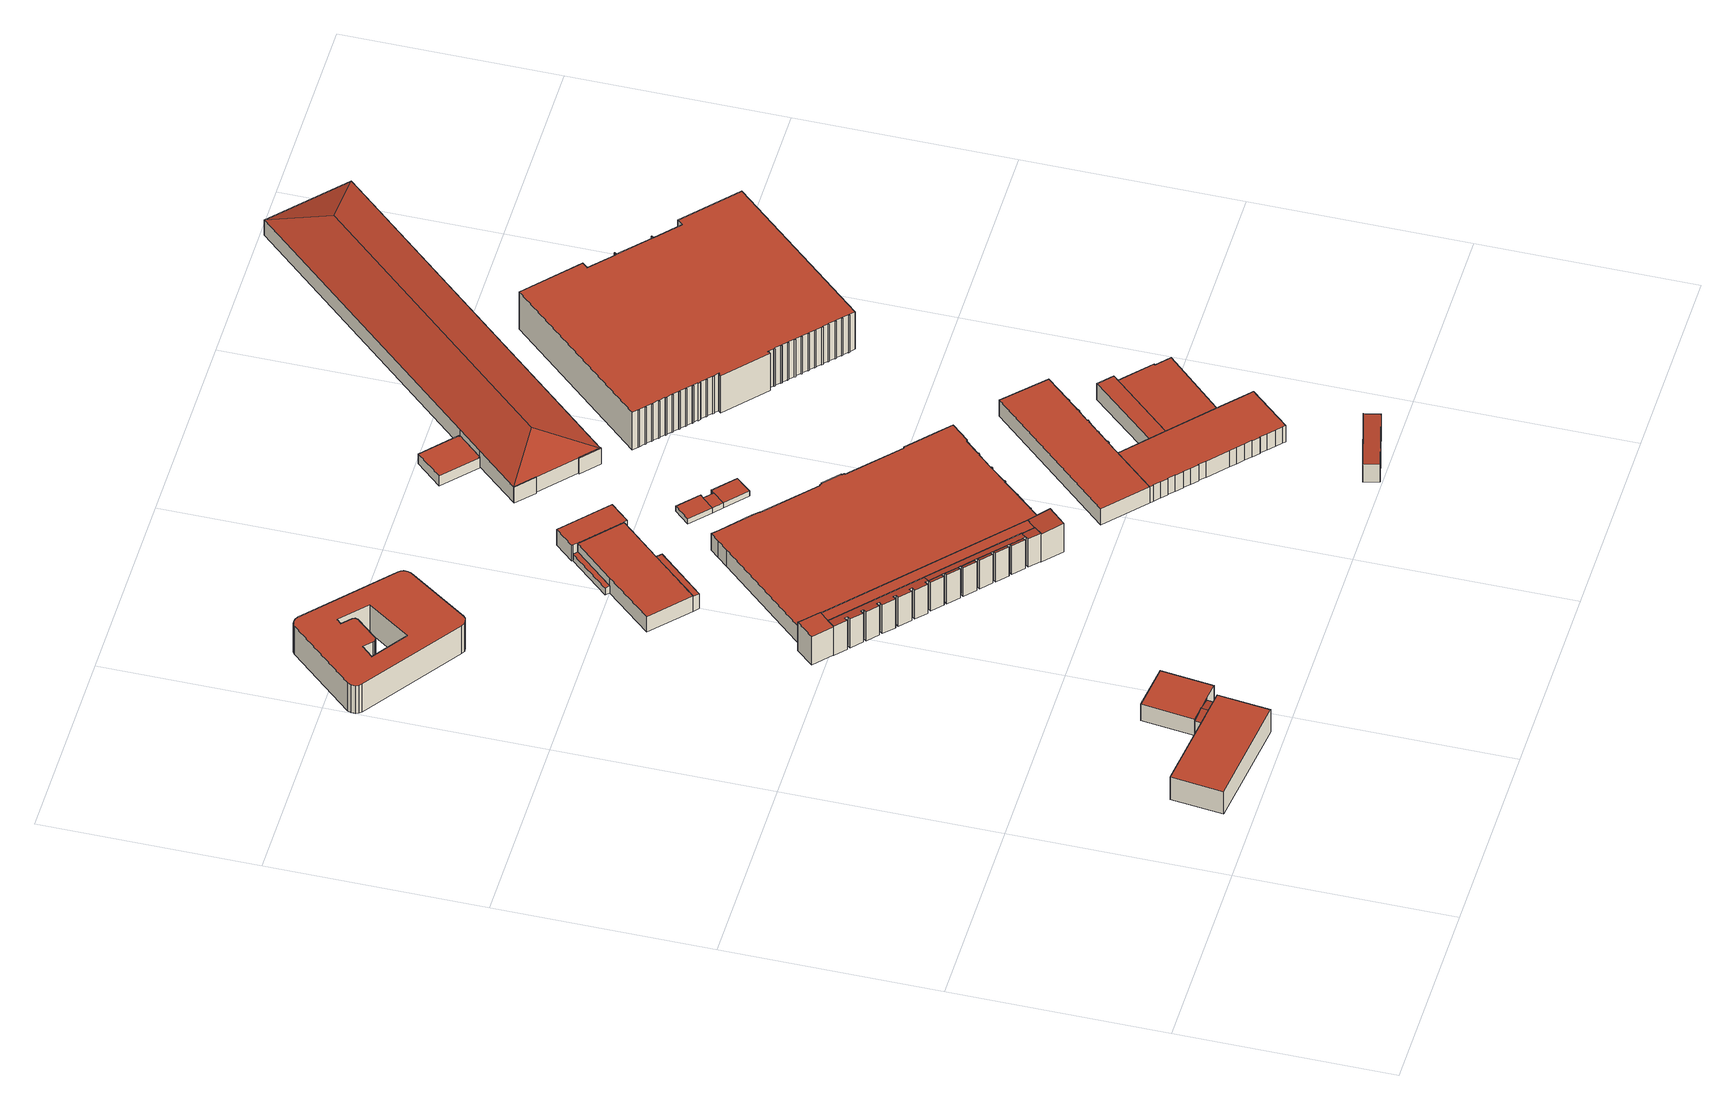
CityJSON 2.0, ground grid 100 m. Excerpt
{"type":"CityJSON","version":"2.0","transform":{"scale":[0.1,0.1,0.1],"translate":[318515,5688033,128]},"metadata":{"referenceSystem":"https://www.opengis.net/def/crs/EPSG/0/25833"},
"CityObjects":{
"building1":{"type":"Building","attributes":{"Gemeindeschluessel":14713000,"Geometrietyp2DReferenz":"3000","function":"31001_2000","roofType":"9999"},"children":["building1-1","building1-2","building1-3"]},
"building1-1":{"type":"BuildingPart","attributes":{"Dachtyp_tdc":"tdcGableRoof","Dachneigung":10.56,"QualitaetDacherkennung":18,"Geometrietyp2DReferenz":"3000","roofType":"3100","measuredHeight":9.74},"parents":["building1"],"geometry":[{"type":"MultiSurface","lod":"2","boundaries":[[[0,1,2,3]],[[4,5,6,7]],[[1,0,8,9,10]],[[5,4,10,9,11]],[[3,2,7,6]],[[4,7,2,1]],[[3,6,5,0]],[[4,1,10]],[[9,8,11]],[[11,8,0,5]]],"semantics":{"surfaces":[{"type":"WallSurface"},{"type":"RoofSurface"},{"type":"GroundSurface"},{"type":"ClosureSurface"}],"values":[0,0,1,1,2,3,3,3,0,3]}}]},
"building1-2":{"type":"BuildingPart","attributes":{"Dachtyp_tdc":"tdcPolyFlatRoof","Dachneigung":0,"QualitaetDacherkennung":80,"Geometrietyp2DReferenz":"3000","roofType":"1000","measuredHeight":13.19},"parents":["building1"],"geometry":[{"type":"MultiSurface","lod":"2","boundaries":[[[12,13,14,2,1]],[[13,15,16,14]],[[15,17,18,16]],[[17,19,4,7,18]],[[19,17,15,13,12]],[[2,14,16,18,7]],[[1,10,4,19,12]],[[1,2,7,4]],[[1,4,10]]],"semantics":{"surfaces":[{"type":"WallSurface"},{"type":"RoofSurface"},{"type":"GroundSurface"},{"type":"ClosureSurface"}],"values":[0,0,0,0,1,2,0,3,3]}}]},
"building1-3":{"type":"BuildingPart","attributes":{"Dachtyp_tdc":"tdcPolyFlatRoof","Dachneigung":0,"QualitaetDacherkennung":94,"Geometrietyp2DReferenz":"3000","roofType":"1000","measuredHeight":9.54},"parents":["building1"],"geometry":[{"type":"MultiSurface","lod":"2","boundaries":[[[20,21,22,23]],[[21,24,0,3,22]],[[25,26,27,6,5]],[[26,20,23,27]],[[26,25,11,8,24,21,20]],[[23,22,3,6,27]],[[5,11,25]],[[8,0,24]],[[5,6,3,0]],[[5,0,8,11]]],"semantics":{"surfaces":[{"type":"WallSurface"},{"type":"RoofSurface"},{"type":"GroundSurface"},{"type":"ClosureSurface"}],"values":[0,0,0,0,1,2,0,0,3,3]}}]},
"building2":{"type":"Building","attributes":{"name":"iDiv Deutsches Zentrum für integrative Biodiversitätsforschung","Dachtyp_tdc":"tdcPolyFlatRoof","Gemeindeschluessel":14713000,"Dachneigung":0,"QualitaetDacherkennung":53,"Geometrietyp2DReferenz":"3000","function":"31001_9998","roofType":"1000","measuredHeight":16.36},"geometry":[{"type":"MultiSurface","lod":"2","boundaries":[[[28,29,30,31]],[[29,32,33,30]],[[32,34,35,33]],[[34,36,37,35]],[[36,38,39,37]],[[38,40,41,39]],[[40,42,43,41]],[[42,44,45,43]],[[44,46,47,45]],[[46,48,49,47]],[[48,50,51,49]],[[50,52,53,51]],[[52,54,55,53]],[[54,28,31,55]],[[56,57,58,59]],[[57,60,61,58]],[[60,62,63,61]],[[62,64,65,63]],[[64,66,67,65]],[[66,68,69,67]],[[68,70,71,69]],[[70,72,73,71]],[[72,74,75,73]],[[74,76,77,75]],[[76,78,79,77]],[[78,80,81,79]],[[80,82,83,81]],[[82,84,85,83]],[[84,86,87,85]],[[86,88,89,87]],[[88,90,91,89]],[[90,92,93,91]],[[92,94,95,93]],[[94,56,59,95]],[[94,92,90,88,86,84,82,80,78,76,74,72,70,68,66,64,62,60,57,56],[28,54,52,50,48,46,44,42,40,38,36,34,32,29]],[[59,58,61,63,65,67,69,71,73,75,77,79,81,83,85,87,89,91,93,95],[31,30,33,35,37,39,41,43,45,47,49,51,53,55]]],"semantics":{"surfaces":[{"type":"WallSurface"},{"type":"RoofSurface"},{"type":"GroundSurface"}],"values":[0,0,0,0,0,0,0,0,0,0,0,0,0,0,0,0,0,0,0,0,0,0,0,0,0,0,0,0,0,0,0,0,0,0,1,2]}}]},
"building3":{"type":"Building","attributes":{"Dachtyp_tdc":"tdcPolyFlatRoof","Gemeindeschluessel":14713000,"Dachneigung":5.49,"QualitaetDacherkennung":75,"Geometrietyp2DReferenz":"3000","function":"31001_2000","roofType":"2100","measuredHeight":17.05},"geometry":[{"type":"MultiSurface","lod":"2","boundaries":[[[96,97,98,99]],[[97,100,101,98]],[[100,102,103,101]],[[102,104,105,103]],[[104,106,107,105]],[[106,108,109,107]],[[108,110,111,109]],[[110,112,113,111]],[[112,114,115,113]],[[114,116,117,115]],[[116,118,119,117]],[[118,120,121,119]],[[120,122,123,121]],[[122,124,125,123]],[[124,126,127,125]],[[126,128,129,127]],[[128,130,131,129]],[[130,132,133,131]],[[132,134,135,133]],[[134,136,137,135]],[[136,138,139,137]],[[138,140,141,139]],[[140,142,143,141]],[[142,144,145,143]],[[144,146,147,145]],[[146,148,149,147]],[[148,150,151,149]],[[150,96,99,151]],[[150,148,146,144,142,140,138,136,134,132,130,128,126,124,122,120,118,116,114,112,110,108,106,104,102,100,97,96]],[[99,98,101,103,105,107,109,111,113,115,117,119,121,123,125,127,129,131,133,135,137,139,141,143,145,147,149,151]]],"semantics":{"surfaces":[{"type":"WallSurface"},{"type":"RoofSurface"},{"type":"GroundSurface"}],"values":[0,0,0,0,0,0,0,0,0,0,0,0,0,0,0,0,0,0,0,0,0,0,0,0,0,0,0,0,1,2]}}]},
"building4":{"type":"Building","attributes":{"Gemeindeschluessel":14713000,"Geometrietyp2DReferenz":"3000","function":"31001_2000","roofType":"9999"},"children":["building4-1","building4-2","building4-3"]},
"building4-1":{"type":"BuildingPart","attributes":{"Dachtyp_tdc":"tdcPolyFlatRoof","Dachneigung":0,"QualitaetDacherkennung":56,"Geometrietyp2DReferenz":"3000","roofType":"1000","measuredHeight":16.09},"parents":["building4"],"geometry":[{"type":"MultiSurface","lod":"2","boundaries":[[[152,153,154,155]],[[156,157,158,159]],[[157,160,161,158]],[[160,157,156,153,152]],[[155,154,159,158,161]],[[159,154,153,156]],[[155,161,160,152]]],"semantics":{"surfaces":[{"type":"WallSurface"},{"type":"RoofSurface"},{"type":"GroundSurface"},{"type":"ClosureSurface"}],"values":[0,0,0,1,2,3,3]}}]},
"building4-2":{"type":"BuildingPart","attributes":{"Dachtyp_tdc":"tdcPolyFlatRoof","Dachneigung":0,"QualitaetDacherkennung":33,"Geometrietyp2DReferenz":"3000","roofType":"1000","measuredHeight":16.56},"parents":["building4"],"geometry":[{"type":"MultiSurface","lod":"2","boundaries":[[[162,163,164,165]],[[163,166,167,164]],[[166,168,169,167]],[[168,170,152,155,169]],[[171,162,165,161,160]],[[171,170,168,166,163,162]],[[165,164,167,169,155,161]],[[160,152,170,171]],[[160,161,155,152]]],"semantics":{"surfaces":[{"type":"WallSurface"},{"type":"RoofSurface"},{"type":"GroundSurface"},{"type":"ClosureSurface"}],"values":[0,0,0,0,0,1,2,0,3]}}]},
"building4-3":{"type":"BuildingPart","attributes":{"Dachtyp_tdc":"tdcPolyFlatRoof","Dachneigung":2.87,"QualitaetDacherkennung":49,"Geometrietyp2DReferenz":"3000","roofType":"2100","measuredHeight":16.75},"parents":["building4"],"geometry":[{"type":"MultiSurface","lod":"2","boundaries":[[[172,173,174,175]],[[173,176,156,159,174]],[[177,178,179,154,153]],[[178,180,181,179]],[[180,172,175,181]],[[180,178,177,176,173,172]],[[175,174,159,154,179,181]],[[153,156,176,177]],[[153,154,159,156]]],"semantics":{"surfaces":[{"type":"WallSurface"},{"type":"RoofSurface"},{"type":"GroundSurface"},{"type":"ClosureSurface"}],"values":[0,0,0,0,0,1,2,0,3]}}]},
"building5":{"type":"Building","attributes":{"Gemeindeschluessel":14713000,"Geometrietyp2DReferenz":"3000","function":"31001_2000","roofType":"9999"},"children":["building5-1","building5-2","building5-3","building5-4","building5-5","building5-6","building5-7","building5-8"]},
"building5-1":{"type":"BuildingPart","attributes":{"Dachtyp_tdc":"tdcPolyFlatRoof","Dachneigung":5.85,"QualitaetDacherkennung":76,"Geometrietyp2DReferenz":"3000","roofType":"2100","measuredHeight":16.53},"parents":["building5"],"geometry":[{"type":"MultiSurface","lod":"2","boundaries":[[[182,183,184,185]],[[186,187,188,189]],[[187,190,191,188]],[[190,182,185,191]],[[190,187,186,183,182]],[[185,184,189,188,191]],[[186,189,184,183]]],"semantics":{"surfaces":[{"type":"WallSurface"},{"type":"RoofSurface"},{"type":"GroundSurface"},{"type":"ClosureSurface"}],"values":[0,0,0,0,1,2,3]}}]},
"building5-2":{"type":"BuildingPart","attributes":{"Dachtyp_tdc":"tdcPolyFlatRoof","Dachneigung":16.77,"QualitaetDacherkennung":64,"Geometrietyp2DReferenz":"3000","roofType":"2100","measuredHeight":16.84},"parents":["building5"],"geometry":[{"type":"MultiSurface","lod":"2","boundaries":[[[192,104,193,194]],[[195,196,197,198]],[[196,192,194,197]],[[196,195,104,192]],[[194,193,198,197]],[[198,193,104,195]]],"semantics":{"surfaces":[{"type":"WallSurface"},{"type":"RoofSurface"},{"type":"GroundSurface"},{"type":"ClosureSurface"}],"values":[0,0,0,1,2,3]}}]},
"building5-3":{"type":"BuildingPart","attributes":{"Dachtyp_tdc":"tdcPolyFlatRoof","Dachneigung":19.33,"QualitaetDacherkennung":67,"Geometrietyp2DReferenz":"3000","roofType":"2100","measuredHeight":16.92},"parents":["building5"],"geometry":[{"type":"MultiSurface","lod":"2","boundaries":[[[199,200,201,202]],[[200,203,204,201]],[[203,205,206,204]],[[205,195,198,206]],[[195,205,203,200,199,207,208]],[[202,201,204,206,198]],[[207,202,198,208]],[[202,207,199]],[[208,198,195]]],"semantics":{"surfaces":[{"type":"WallSurface"},{"type":"RoofSurface"},{"type":"GroundSurface"},{"type":"ClosureSurface"}],"values":[0,0,0,0,1,2,3,3,3]}}]},
"building5-4":{"type":"BuildingPart","attributes":{"Dachtyp_tdc":"tdcPolyFlatRoof","Dachneigung":22.43,"QualitaetDacherkennung":66,"Geometrietyp2DReferenz":"3000","roofType":"2100","measuredHeight":16.98},"parents":["building5"],"geometry":[{"type":"MultiSurface","lod":"2","boundaries":[[[209,210,211,212]],[[210,213,214,211]],[[213,215,216,214]],[[215,217,218,216]],[[217,219,220,218]],[[221,219,217,215,213,210,209]],[[212,211,214,216,218,220,222]],[[222,220,219,221]],[[212,222,221,209]]],"semantics":{"surfaces":[{"type":"WallSurface"},{"type":"RoofSurface"},{"type":"GroundSurface"},{"type":"ClosureSurface"}],"values":[0,0,0,0,0,1,2,3,3]}}]},
"building5-5":{"type":"BuildingPart","attributes":{"Dachtyp_tdc":"tdcPolyFlatRoof","Dachneigung":18.17,"QualitaetDacherkennung":68,"Geometrietyp2DReferenz":"3000","roofType":"2100","measuredHeight":16.89},"parents":["building5"],"geometry":[{"type":"MultiSurface","lod":"2","boundaries":[[[223,224,225,220,219]],[[224,226,227,225]],[[226,228,229,227]],[[228,230,231,229]],[[230,228,226,224,223,219,232]],[[220,225,227,229,231]],[[219,220,231,232]],[[232,231,230]]],"semantics":{"surfaces":[{"type":"WallSurface"},{"type":"RoofSurface"},{"type":"GroundSurface"},{"type":"ClosureSurface"}],"values":[0,0,0,0,1,2,3,3]}}]},
"building5-6":{"type":"BuildingPart","attributes":{"Dachtyp_tdc":"tdcPolyFlatRoof","Dachneigung":5.57,"QualitaetDacherkennung":79,"Geometrietyp2DReferenz":"3000","roofType":"2100","measuredHeight":16.35},"parents":["building5"],"geometry":[{"type":"MultiSurface","lod":"2","boundaries":[[[233,234,193,104]],[[233,235,186,189,234]],[[236,237,238,184,183]],[[230,232,231,232]],[[199,230,223,239,240,236,183,235,233,104,241]],[[202,198,193,234,189,184,238,212,222,220,231]],[[208,207,199,241]],[[208,198,202,207]],[[208,241,195]],[[195,198,208]],[[104,195,241]],[[104,193,198,195]],[[186,235,183]],[[183,184,189,186]],[[242,237,236,240]],[[242,209,212,238,237]],[[239,221,209,242,240]],[[221,222,212,209]],[[221,239,223,219]],[[219,220,222,221]],[[232,219,223,230]],[[232,231,220,219]],[[207,232,230,199]],[[207,202,231,232]]],"semantics":{"surfaces":[{"type":"WallSurface"},{"type":"RoofSurface"},{"type":"GroundSurface"},{"type":"ClosureSurface"}],"values":[0,0,0,0,1,2,0,3,0,3,0,3,0,3,0,3,0,3,0,3,0,3,0,3]}}]},
"building5-7":{"type":"BuildingPart","attributes":{"Dachtyp_tdc":"tdcPolyFlatRoof","Dachneigung":18.51,"QualitaetDacherkennung":68,"Geometrietyp2DReferenz":"3000","roofType":"2100","measuredHeight":16.9},"parents":["building5"],"geometry":[{"type":"MultiSurface","lod":"2","boundaries":[[[230,243,244,231]],[[243,245,246,244]],[[245,247,248,246]],[[247,199,202,248]],[[199,247,245,243,230,232,207]],[[231,244,246,248,202]],[[232,231,202,207]],[[230,231,232]],[[207,202,199]]],"semantics":{"surfaces":[{"type":"WallSurface"},{"type":"RoofSurface"},{"type":"GroundSurface"},{"type":"ClosureSurface"}],"values":[0,0,0,0,1,2,3,3,3]}}]},
"building5-8":{"type":"BuildingPart","attributes":{"Dachtyp_tdc":"tdcPolyFlatRoof","Dachneigung":19.01,"QualitaetDacherkennung":67,"Geometrietyp2DReferenz":"3000","roofType":"2100","measuredHeight":16.9},"parents":["building5"],"geometry":[{"type":"MultiSurface","lod":"2","boundaries":[[[249,242,212,250]],[[237,251,252,238]],[[251,249,250,252]],[[251,237,242,249]],[[250,212,238,252]],[[237,238,212,242]]],"semantics":{"surfaces":[{"type":"WallSurface"},{"type":"RoofSurface"},{"type":"GroundSurface"},{"type":"ClosureSurface"}],"values":[0,0,0,1,2,3]}}]},
"building6":{"type":"Building","attributes":{"Gemeindeschluessel":14713000,"Geometrietyp2DReferenz":"3000","function":"31001_2000","roofType":"9999"},"children":["building6-1","building6-2","building6-3","building6-4"]},
"building6-1":{"type":"BuildingPart","attributes":{"Dachtyp_tdc":"tdcPolyFlatRoof","Dachneigung":0,"QualitaetDacherkennung":91,"Geometrietyp2DReferenz":"3000","roofType":"1000","measuredHeight":9.27},"parents":["building6"],"geometry":[{"type":"MultiSurface","lod":"2","boundaries":[[[253,254,255,256]],[[254,257,255]],[[258,259,260,261,262]],[[259,263,264,260]],[[263,265,266,264]],[[265,253,256,266]],[[265,263,259,258,267,254,253]],[[256,255,268,261,260,264,266]],[[254,267,269,257]],[[269,270,268,255,257]],[[262,270,269,267,258]],[[262,261,268,270]]],"semantics":{"surfaces":[{"type":"WallSurface"},{"type":"RoofSurface"},{"type":"GroundSurface"},{"type":"ClosureSurface"}],"values":[0,0,0,0,0,0,1,2,0,3,0,3]}}]},
"building6-2":{"type":"BuildingPart","attributes":{"Dachtyp_tdc":"tdcPolyFlatRoof","Dachneigung":0,"QualitaetDacherkennung":62,"Geometrietyp2DReferenz":"3000","roofType":"1000","measuredHeight":8.75},"parents":["building6"],"geometry":[{"type":"MultiSurface","lod":"2","boundaries":[[[271,272,273,274]],[[272,275,276,273]],[[275,277,278,276]],[[277,275,272,271]],[[274,273,276,278]],[[274,278,277,271]]],"semantics":{"surfaces":[{"type":"WallSurface"},{"type":"RoofSurface"},{"type":"GroundSurface"},{"type":"ClosureSurface"}],"values":[0,0,0,1,2,3]}}]},
"building6-3":{"type":"BuildingPart","attributes":{"Dachtyp_tdc":"tdcPolyFlatRoof","Dachneigung":0,"QualitaetDacherkennung":36,"Geometrietyp2DReferenz":"3000","roofType":"1000","measuredHeight":3.99},"parents":["building6"],"geometry":[{"type":"MultiSurface","lod":"2","boundaries":[[[279,262,261,280]],[[281,279,280,282]],[[281,270,262,279]],[[280,261,268,282]],[[268,261,262,270]],[[282,268,270,281]]],"semantics":{"surfaces":[{"type":"WallSurface"},{"type":"RoofSurface"},{"type":"GroundSurface"},{"type":"ClosureSurface"}],"values":[0,0,1,2,3,3]}}]},
"building6-4":{"type":"BuildingPart","attributes":{"Dachtyp_tdc":"tdcPolyFlatRoof","Dachneigung":0,"QualitaetDacherkennung":42,"Geometrietyp2DReferenz":"3000","roofType":"1000","measuredHeight":8.87},"parents":["building6"],"geometry":[{"type":"MultiSurface","lod":"2","boundaries":[[[257,283,271,274,255]],[[284,285,286,278,277]],[[285,287,281,282,286]],[[287,285,284,283,257,269]],[[268,255,274,278,286,282]],[[269,257,255,268,270]],[[277,271,283,284]],[[277,278,274,271]],[[270,281,287,269]],[[270,268,282,281]]],"semantics":{"surfaces":[{"type":"WallSurface"},{"type":"RoofSurface"},{"type":"GroundSurface"},{"type":"ClosureSurface"}],"values":[0,0,0,1,2,3,0,3,0,3]}}]},
"building7":{"type":"Building","attributes":{"Dachtyp_tdc":"tdcPolyFlatRoof","Gemeindeschluessel":14713000,"Dachneigung":0,"QualitaetDacherkennung":46,"Geometrietyp2DReferenz":"3000","function":"31001_2000","roofType":"1000","measuredHeight":9.82},"geometry":[{"type":"MultiSurface","lod":"2","boundaries":[[[288,289,290,291]],[[289,292,293,290]],[[292,294,295,293]],[[294,296,297,295]],[[296,298,299,297]],[[298,300,301,299]],[[300,302,303,301]],[[302,304,305,303]],[[304,306,307,305]],[[306,308,309,307]],[[308,310,311,309]],[[310,312,313,311]],[[312,314,315,313]],[[314,316,317,315]],[[316,318,319,317]],[[318,320,321,319]],[[320,322,323,321]],[[322,324,325,323]],[[324,326,327,325]],[[326,328,329,327]],[[328,330,331,329]],[[330,332,333,331]],[[332,334,335,333]],[[334,336,337,335]],[[336,338,339,337]],[[338,340,341,339]],[[340,342,343,341]],[[342,344,345,343]],[[344,346,347,345]],[[346,348,349,347]],[[348,350,351,349]],[[350,352,353,351]],[[352,354,355,353]],[[354,356,357,355]],[[356,358,359,357]],[[358,360,361,359]],[[360,362,363,361]],[[362,364,365,363]],[[364,366,367,365]],[[366,368,369,367]],[[368,370,371,369]],[[370,372,373,371]],[[372,374,375,373]],[[374,376,377,375]],[[376,378,379,377]],[[378,380,381,379]],[[380,382,383,381]],[[382,384,385,383]],[[384,386,387,385]],[[386,288,291,387]],[[386,384,382,380,378,376,374,372,370,368,366,364,362,360,358,356,354,352,350,348,346,344,342,340,338,336,334,332,330,328,326,324,322,320,318,316,314,312,310,308,306,304,302,300,298,296,294,292,289,288]],[[291,290,293,295,297,299,301,303,305,307,309,311,313,315,317,319,321,323,325,327,329,331,333,335,337,339,341,343,345,347,349,351,353,355,357,359,361,363,365,367,369,371,373,375,377,379,381,383,385,387]]],"semantics":{"surfaces":[{"type":"WallSurface"},{"type":"RoofSurface"},{"type":"GroundSurface"}],"values":[0,0,0,0,0,0,0,0,0,0,0,0,0,0,0,0,0,0,0,0,0,0,0,0,0,0,0,0,0,0,0,0,0,0,0,0,0,0,0,0,0,0,0,0,0,0,0,0,0,0,1,2]}}]},
"building8":{"type":"Building","attributes":{"Gemeindeschluessel":14713000,"Geometrietyp2DReferenz":"3000","function":"31001_2000","roofType":"9999"},"children":["building8-1","building8-2","building8-3"]},
"building8-1":{"type":"BuildingPart","attributes":{"Dachtyp_tdc":"tdcPolyFlatRoof","Dachneigung":0,"QualitaetDacherkennung":0,"Geometrietyp2DReferenz":"3000","roofType":"9999","measuredHeight":3.02},"parents":["building8"],"geometry":[{"type":"MultiSurface","lod":"2","boundaries":[[[388,389,390,391]],[[391,390,392,393]],[[388,394,395,389]],[[393,392,395,394]],[[389,395,392,390]],[[388,391,393,394]]],"semantics":{"surfaces":[{"type":"RoofSurface"},{"type":"WallSurface"},{"type":"GroundSurface"},{"type":"ClosureSurface"}],"values":[0,1,1,2,3,3]}}]},
"building8-2":{"type":"BuildingPart","attributes":{"Dachtyp_tdc":"tdcPolyFlatRoof","Dachneigung":0,"QualitaetDacherkennung":100,"Geometrietyp2DReferenz":"3000","roofType":"1000","measuredHeight":3},"parents":["building8"],"geometry":[{"type":"MultiSurface","lod":"2","boundaries":[[[396,397,398,399]],[[397,400,401,398]],[[400,389,395,401]],[[390,396,399,392]],[[390,389,400,397,396]],[[399,398,401,395,392]],[[392,395,389,390]]],"semantics":{"surfaces":[{"type":"WallSurface"},{"type":"RoofSurface"},{"type":"GroundSurface"},{"type":"ClosureSurface"}],"values":[0,0,0,0,1,2,3]}}]},
"building8-3":{"type":"BuildingPart","attributes":{"Dachtyp_tdc":"tdcPolyFlatRoof","Dachneigung":0,"QualitaetDacherkennung":29,"Geometrietyp2DReferenz":"3000","roofType":"1000","measuredHeight":3.02},"parents":["building8"],"geometry":[{"type":"MultiSurface","lod":"2","boundaries":[[[402,403,404,405]],[[403,406,407,404]],[[406,391,393,407]],[[388,402,405,394]],[[388,391,406,403,402]],[[405,404,407,393,394]],[[391,388,394,393]]],"semantics":{"surfaces":[{"type":"WallSurface"},{"type":"RoofSurface"},{"type":"GroundSurface"},{"type":"ClosureSurface"}],"values":[0,0,0,0,1,2,3]}}]},
"building9":{"type":"Building","attributes":{"Dachtyp_tdc":"tdcPolyFlatRoof","Gemeindeschluessel":14713000,"Dachneigung":2.67,"QualitaetDacherkennung":54,"Geometrietyp2DReferenz":"3000","function":"31001_2000","roofType":"2100","measuredHeight":10.13},"geometry":[{"type":"MultiSurface","lod":"2","boundaries":[[[408,409,410,411]],[[409,412,413,410]],[[412,414,415,413]],[[414,408,411,415]],[[414,412,409,408]],[[411,410,413,415]]],"semantics":{"surfaces":[{"type":"WallSurface"},{"type":"RoofSurface"},{"type":"GroundSurface"}],"values":[0,0,0,0,1,2]}}]},
"building10":{"type":"Building","attributes":{"Dachtyp_tdc":"tdcPolyFlatRoof","Gemeindeschluessel":14713000,"Dachneigung":0,"QualitaetDacherkennung":44,"Geometrietyp2DReferenz":"3000","function":"31001_2000","roofType":"1000","measuredHeight":9.6},"geometry":[{"type":"MultiSurface","lod":"2","boundaries":[[[416,417,418,419]],[[417,420,421,418]],[[420,422,423,421]],[[422,424,425,423]],[[424,426,427,425]],[[426,428,429,427]],[[428,430,431,429]],[[430,432,433,431]],[[432,434,435,433]],[[434,436,437,435]],[[436,438,439,437]],[[438,440,441,439]],[[440,442,443,441]],[[442,444,445,443]],[[444,446,447,445]],[[446,448,449,447]],[[448,450,451,449]],[[450,452,453,451]],[[452,454,455,453]],[[454,456,457,455]],[[456,458,459,457]],[[458,460,461,459]],[[460,462,463,461]],[[462,464,465,463]],[[464,416,419,465]],[[464,462,460,458,456,454,452,450,448,446,444,442,440,438,436,434,432,430,428,426,424,422,420,417,416]],[[419,418,421,423,425,427,429,431,433,435,437,439,441,443,445,447,449,451,453,455,457,459,461,463,465]]],"semantics":{"surfaces":[{"type":"WallSurface"},{"type":"RoofSurface"},{"type":"GroundSurface"}],"values":[0,0,0,0,0,0,0,0,0,0,0,0,0,0,0,0,0,0,0,0,0,0,0,0,0,1,2]}}]},
"building11":{"type":"Building","attributes":{"Dachtyp_tdc":"tdcPolyFlatRoof","Gemeindeschluessel":14713000,"Dachneigung":0,"QualitaetDacherkennung":24,"Geometrietyp2DReferenz":"3000","function":"31001_2000","roofType":"1000","measuredHeight":9.48},"geometry":[{"type":"MultiSurface","lod":"2","boundaries":[[[466,467,468,469]],[[467,470,471,468]],[[470,472,473,471]],[[472,474,475,473]],[[474,476,477,475]],[[476,478,479,477]],[[478,480,481,479]],[[480,482,483,481]],[[482,484,485,483]],[[484,486,487,485]],[[486,488,489,487]],[[488,490,491,489]],[[490,492,493,491]],[[492,494,495,493]],[[494,496,497,495]],[[496,498,499,497]],[[498,500,501,499]],[[500,502,503,501]],[[502,504,505,503]],[[504,506,507,505]],[[506,508,509,507]],[[508,510,511,509]],[[510,512,513,511]],[[512,514,515,513]],[[514,516,517,515]],[[516,518,519,517]],[[518,520,521,519]],[[520,522,523,521]],[[522,524,525,523]],[[524,526,527,525]],[[526,528,529,527]],[[528,530,531,529]],[[530,532,533,531]],[[532,534,535,533]],[[534,536,537,535]],[[536,538,539,537]],[[538,540,541,539]],[[540,456,542,541]],[[456,454,543,542]],[[454,544,545,543]],[[544,466,469,545]],[[544,454,456,540,538,536,534,532,530,528,526,524,522,520,518,516,514,512,510,508,506,504,502,500,498,496,494,492,490,488,486,484,482,480,478,476,474,472,470,467,466]],[[469,468,471,473,475,477,479,481,483,485,487,489,491,493,495,497,499,501,503,505,507,509,511,513,515,517,519,521,523,525,527,529,531,533,535,537,539,541,542,543,545]]],"semantics":{"surfaces":[{"type":"WallSurface"},{"type":"RoofSurface"},{"type":"GroundSurface"}],"values":[0,0,0,0,0,0,0,0,0,0,0,0,0,0,0,0,0,0,0,0,0,0,0,0,0,0,0,0,0,0,0,0,0,0,0,0,0,0,0,0,0,1,2]}}]},
"building12":{"type":"Building","attributes":{"Dachtyp_tdc":"tdcPolyFlatRoof","Gemeindeschluessel":14713000,"Dachneigung":0,"QualitaetDacherkennung":61,"Geometrietyp2DReferenz":"3000","function":"31001_2000","roofType":"1000","measuredHeight":5.81},"geometry":[{"type":"MultiSurface","lod":"2","boundaries":[[[546,547,548,549]],[[547,550,551,548]],[[550,552,553,551]],[[552,554,555,553]],[[554,556,557,555]],[[556,558,559,557]],[[558,560,561,559]],[[560,546,549,561]],[[560,558,556,554,552,550,547,546]],[[549,548,551,553,555,557,559,561]]],"semantics":{"surfaces":[{"type":"WallSurface"},{"type":"RoofSurface"},{"type":"GroundSurface"}],"values":[0,0,0,0,0,0,0,0,1,2]}}]},
"building13":{"type":"Building","attributes":{"Dachtyp_tdc":"tdcPolyFlatRoof","Gemeindeschluessel":14713000,"Dachneigung":0,"QualitaetDacherkennung":28,"Geometrietyp2DReferenz":"3000","function":"31001_2000","roofType":"1000","measuredHeight":9.35},"geometry":[{"type":"MultiSurface","lod":"2","boundaries":[[[562,563,564,545]],[[563,565,566,564]],[[565,567,469,566]],[[567,562,545,469]],[[567,565,563,562]],[[545,564,566,469]]],"semantics":{"surfaces":[{"type":"WallSurface"},{"type":"RoofSurface"},{"type":"GroundSurface"}],"values":[0,0,0,0,1,2]}}]},
"building14":{"type":"Building","attributes":{"Dachtyp_tdc":"tdcPolyFlatRoof","Gemeindeschluessel":14713000,"Dachneigung":0,"QualitaetDacherkennung":64,"Geometrietyp2DReferenz":"3000","function":"31001_2000","roofType":"1000","measuredHeight":5.2},"geometry":[{"type":"MultiSurface","lod":"2","boundaries":[[[568,569,570,571]],[[569,572,573,570]],[[572,574,575,573]],[[574,576,577,575]],[[576,578,579,577]],[[578,568,571,579]],[[578,576,574,572,569,568]],[[571,570,573,575,577,579]]],"semantics":{"surfaces":[{"type":"WallSurface"},{"type":"RoofSurface"},{"type":"GroundSurface"}],"values":[0,0,0,0,0,0,1,2]}}]},
"building15":{"type":"Building","attributes":{"Gemeindeschluessel":14713000,"Geometrietyp2DReferenz":"3000","function":"31001_2000","roofType":"9999"},"children":["building15-1","building15-2","building15-3"]},
"building15-1":{"type":"BuildingPart","attributes":{"Dachtyp_tdc":"tdcFreeFormRoof","Dachneigung":16.01,"QualitaetDacherkennung":26,"Geometrietyp2DReferenz":"3000","roofType":"5000","measuredHeight":9.28},"parents":["building15"],"geometry":[{"type":"MultiSurface","lod":"2","boundaries":[[[580,581,582,583,584]],[[581,585,586,582]],[[585,587,588,589,586]],[[590,587,585]],[[591,590,585,581]],[[591,581,580]],[[590,591,580,587]],[[583,582,586,589]],[[584,588,587,580]],[[584,583,589,588]]],"semantics":{"surfaces":[{"type":"WallSurface"},{"type":"RoofSurface"},{"type":"GroundSurface"},{"type":"ClosureSurface"}],"values":[0,0,0,1,1,1,1,2,0,3]}}]},
"building15-2":{"type":"BuildingPart","attributes":{"Dachtyp_tdc":"tdcPolyFlatRoof","Dachneigung":0,"QualitaetDacherkennung":24,"Geometrietyp2DReferenz":"3000","roofType":"1000","measuredHeight":9.25},"parents":["building15"],"geometry":[{"type":"MultiSurface","lod":"2","boundaries":[[[592,593,594,595,596]],[[593,597,598,594]],[[597,599,600,601,598]],[[599,597,593,592]],[[595,594,598,601]],[[596,600,599,592]],[[596,595,601,600]]],"semantics":{"surfaces":[{"type":"WallSurface"},{"type":"RoofSurface"},{"type":"GroundSurface"},{"type":"ClosureSurface"}],"values":[0,0,0,1,2,0,3]}}]},
"building15-3":{"type":"BuildingPart","attributes":{"Dachtyp_tdc":"tdcHipRoof","Dachneigung":19.72,"QualitaetDacherkennung":38,"Geometrietyp2DReferenz":"3000","roofType":"3200","measuredHeight":16.88},"parents":["building15"],"geometry":[{"type":"MultiSurface","lod":"2","boundaries":[[[602,603,604,605]],[[603,606,607,604]],[[606,596,595,607]],[[600,584,583,601]],[[588,608,609,589]],[[608,610,611,609]],[[610,602,605,611]],[[588,584,600,596,612]],[[603,602,613]],[[596,606,603,613,612]],[[602,610,608,588,612,613]],[[605,604,607,595,601,583,589,609,611]],[[601,595,596,600]],[[589,583,584,588]]],"semantics":{"surfaces":[{"type":"WallSurface"},{"type":"RoofSurface"},{"type":"GroundSurface"},{"type":"ClosureSurface"}],"values":[0,0,0,0,0,0,0,1,1,1,1,2,3,3]}}]},
"building16":{"type":"Building","attributes":{"Dachtyp_tdc":"tdcPolyFlatRoof","Gemeindeschluessel":14713000,"Dachneigung":0,"QualitaetDacherkennung":41,"Geometrietyp2DReferenz":"3000","function":"31001_2000","roofType":"1000","measuredHeight":21.98},"geometry":[{"type":"MultiSurface","lod":"2","boundaries":[[[614,615,616,617]],[[615,618,619,616]],[[618,620,621,619]],[[620,622,623,621]],[[622,624,625,623]],[[624,626,627,625]],[[626,628,629,627]],[[628,630,631,629]],[[630,632,633,631]],[[632,634,635,633]],[[634,636,637,635]],[[636,638,639,637]],[[638,640,641,639]],[[640,642,643,641]],[[642,644,645,643]],[[644,646,647,645]],[[646,648,649,647]],[[648,650,651,649]],[[650,652,653,651]],[[652,654,655,653]],[[654,656,657,655]],[[656,658,659,657]],[[658,660,661,659]],[[660,662,663,661]],[[662,664,665,663]],[[664,666,667,665]],[[666,668,669,667]],[[668,670,671,669]],[[670,672,673,671]],[[672,674,675,673]],[[674,676,677,675]],[[676,678,679,677]],[[678,680,681,679]],[[680,682,683,681]],[[682,684,685,683]],[[684,686,687,685]],[[686,688,689,687]],[[688,690,691,689]],[[690,692,693,691]],[[692,694,695,693]],[[694,696,697,695]],[[696,698,699,697]],[[698,700,701,699]],[[700,702,703,701]],[[702,704,705,703]],[[704,706,707,705]],[[706,708,709,707]],[[708,710,711,709]],[[710,712,713,711]],[[712,714,715,713]],[[714,716,717,715]],[[716,718,719,717]],[[718,720,721,719]],[[720,722,723,721]],[[722,724,725,723]],[[724,726,727,725]],[[726,728,729,727]],[[728,730,731,729]],[[730,732,733,731]],[[732,734,735,733]],[[734,736,737,735]],[[736,738,739,737]],[[738,740,741,739]],[[740,742,743,741]],[[742,744,745,743]],[[744,746,747,745]],[[746,748,749,747]],[[748,750,751,749]],[[750,752,753,751]],[[752,754,755,753]],[[754,756,757,755]],[[756,758,759,757]],[[758,760,761,759]],[[760,762,763,761]],[[762,764,765,763]],[[764,766,767,765]],[[766,768,769,767]],[[768,770,771,769]],[[770,772,773,771]],[[772,774,775,773]],[[774,776,777,775]],[[776,778,779,777]],[[778,780,781,779]],[[780,782,783,781]],[[782,784,785,783]],[[784,786,787,785]],[[786,788,789,787]],[[788,790,791,789]],[[790,792,793,791]],[[792,794,795,793]],[[794,796,797,795]],[[796,798,799,797]],[[798,800,801,799]],[[800,802,803,801]],[[802,804,805,803]],[[804,806,807,805]],[[806,808,809,807]],[[808,810,811,809]],[[810,812,813,811]],[[812,814,815,813]],[[814,816,817,815]],[[816,818,819,817]],[[818,820,821,819]],[[820,822,823,821]],[[822,824,825,823]],[[824,826,827,825]],[[826,828,829,827]],[[828,830,831,829]],[[830,832,833,831]],[[832,834,835,833]],[[834,836,837,835]],[[836,838,839,837]],[[838,840,841,839]],[[840,842,843,841]],[[842,844,845,843]],[[844,846,847,845]],[[846,848,849,847]],[[848,850,851,849]],[[850,852,853,851]],[[852,614,617,853]],[[852,850,848,846,844,842,840,838,836,834,832,830,828,826,824,822,820,818,816,814,812,810,808,806,804,802,800,798,796,794,792,790,788,786,784,782,780,778,776,774,772,770,768,766,764,762,760,758,756,754,752,750,748,746,744,742,740,738,736,734,732,730,728,726,724,722,720,718,716,714,712,710,708,706,704,702,700,698,696,694,692,690,688,686,684,682,680,678,676,674,672,670,668,666,664,662,660,658,656,654,652,650,648,646,644,642,640,638,636,634,632,630,628,626,624,622,620,618,615,614]],[[617,616,619,621,623,625,627,629,631,633,635,637,639,641,643,645,647,649,651,653,655,657,659,661,663,665,667,669,671,673,675,677,679,681,683,685,687,689,691,693,695,697,699,701,703,705,707,709,711,713,715,717,719,721,723,725,727,729,731,733,735,737,739,741,743,745,747,749,751,753,755,757,759,761,763,765,767,769,771,773,775,777,779,781,783,785,787,789,791,793,795,797,799,801,803,805,807,809,811,813,815,817,819,821,823,825,827,829,831,833,835,837,839,841,843,845,847,849,851,853]]],"semantics":{"surfaces":[{"type":"WallSurface"},{"type":"RoofSurface"},{"type":"GroundSurface"}],"values":[0,0,0,0,0,0,0,0,0,0,0,0,0,0,0,0,0,0,0,0,0,0,0,0,0,0,0,0,0,0,0,0,0,0,0,0,0,0,0,0,0,0,0,0,0,0,0,0,0,0,0,0,0,0,0,0,0,0,0,0,0,0,0,0,0,0,0,0,0,0,0,0,0,0,0,0,0,0,0,0,0,0,0,0,0,0,0,0,0,0,0,0,0,0,0,0,0,0,0,0,0,0,0,0,0,0,0,0,0,0,0,0,0,0,0,0,0,0,0,0,1,2]}}]}
},
"vertices":[
[918,356,96],[912,308,96],[912,308,11],[918,356,11],[775,325,95],[781,372,95],[781,372,11],[775,325,11],[862,362,106],[851,364,108],[845,316,108],[840,365,106],
[912,308,143],[883,65,143],[883,65,11],[346,130,143],[346,130,11],[376,373,143],[376,373,11],[775,325,143],
[1031,591,106],[1001,346,106],[1001,346,11],[1031,591,11],[918,356,106],[781,372,106],[811,617,106],[811,617,11],
[376,4035,165],[357,4014,165],[357,4014,1],[376,4035,1],[399,3975,165],[399,3975,1],[404,3964,165],[404,3964,1],[401,3952,165],[401,3952,1],[312,3852,165],[312,3852,1],[305,3848,165],[305,3848,1],[297,3847,165],[297,3847,1],[290,3848,165],[290,3848,1],[283,3853,165],[283,3853,1],[244,3888,165],[244,3888,1],[196,3835,165],[196,3835,1],[357,3723,165],[357,3723,1],[499,3925,165],[499,3925,1],[348,4201,165],[725,3861,165],[725,3861,1],[348,4201,1],[734,3851,165],[734,3851,1],[738,3839,165],[738,3839,1],[739,3821,165],[739,3821,1],[732,3805,165],[732,3805,1],[535,3522,165],[535,3522,1],[524,3512,165],[524,3512,1],[510,3507,165],[510,3507,1],[492,3506,165],[492,3506,1],[475,3513,165],[475,3513,1],[22,3831,165],[22,3831,1],[11,3842,165],[11,3842,1],[5,3856,165],[5,3856,1],[5,3875,165],[5,3875,1],[12,3892,165],[12,3892,1],[289,4198,165],[289,4198,1],[302,4208,165],[302,4208,1],[318,4211,165],[318,4211,1],[334,4209,165],[334,4209,1],
[913,1935,179],[863,1981,179],[863,1981,9],[913,1935,9],[896,2017,174],[896,2017,9],[1259,1688,174],[1259,1688,9],[1238,1665,177],[1238,1665,9],[1227,1676,177],[1227,1676,9],[1214,1661,179],[1214,1661,9],[1165,1706,179],[1165,1706,9],[1178,1720,177],[1178,1720,9],[1171,1727,177],[1171,1727,9],[1167,1730,177],[1167,1730,9],[1154,1716,179],[1154,1716,9],[1104,1761,179],[1104,1761,9],[1117,1775,177],[1117,1775,9],[1106,1785,177],[1106,1785,9],[1093,1771,179],[1093,1771,9],[1044,1816,179],[1044,1816,9],[1058,1831,177],[1058,1831,9],[1047,1841,177],[1047,1841,9],[1033,1826,179],[1033,1826,9],[983,1871,179],[983,1871,9],[996,1885,177],[996,1885,9],[996,1887,177],[996,1887,9],[986,1896,177],[986,1896,9],[973,1881,179],[973,1881,9],[924,1925,179],[924,1925,9],[937,1940,177],[937,1940,9],[926,1949,177],[926,1949,9],
[935,2060,171],[1712,1355,171],[1712,1355,10],[935,2060,10],[1673,1312,171],[1259,1688,171],[1259,1688,10],[1673,1312,10],[896,2017,171],[896,2017,10],
[863,1981,176],[780,2056,176],[780,2056,10],[863,1981,10],[852,2136,176],[852,2136,10],[872,2118,176],[872,2118,10],[935,2060,176],[896,2017,176],
[1724,1198,178],[1640,1275,172],[1640,1275,10],[1724,1198,10],[1673,1312,172],[1712,1355,172],[1779,1294,177],[1779,1294,10],[1797,1278,178],[1797,1278,10],
[1591,1320,179],[1604,1334,177],[1604,1334,14],[1591,1320,14],[1624,1356,174],[1673,1312,174],[1673,1312,14],[1624,1356,14],[1640,1275,179],[1640,1275,14],
[1225,1651,182],[1238,1665,14],[1225,1651,14],[1288,1620,177],[1275,1606,182],[1275,1606,14],[1288,1620,14],
[1349,1564,177],[1336,1550,183],[1336,1550,14],[1349,1564,14],[1286,1596,183],[1286,1596,14],[1298,1610,177],[1298,1610,14],[1349,1564,176],[1288,1620,176],
[1542,1389,176],[1531,1399,176],[1531,1399,14],[1542,1389,14],[1519,1385,184],[1519,1385,14],[1468,1430,184],[1468,1430,14],[1481,1444,176],[1481,1444,14],[1471,1454,176],[1471,1454,14],[1542,1390,176],[1542,1390,14],
[1471,1454,177],[1458,1440,183],[1458,1440,14],[1408,1485,183],[1408,1485,14],[1421,1499,177],[1421,1499,14],[1410,1509,177],[1410,1509,14],[1410,1509,176],
[1259,1688,175],[1259,1688,14],[1624,1356,175],[1593,1344,177],[1593,1344,176],[1593,1344,14],[1542,1390,177],[1542,1389,178],[1288,1620,178],[1542,1389,177],
[1397,1495,183],[1397,1495,14],[1347,1540,183],[1347,1540,14],[1360,1554,177],[1360,1554,14],
[1529,1375,183],[1529,1375,14],[1580,1329,183],[1580,1329,14],
[1341,3016,103],[1330,3027,103],[1330,3027,10],[1341,3016,10],[1330,3027,99],[1137,3201,103],[1133,3205,103],[1133,3205,10],[1137,3201,10],[1137,3201,50],[1212,3292,103],[1212,3292,10],[1420,3104,103],[1420,3104,10],[1155,3185,103],[1155,3185,10],[1155,3185,99],[1155,3185,50],
[1164,2843,97],[1186,2822,97],[1186,2822,10],[1164,2843,10],[992,2607,97],[992,2607,10],[969,2628,97],[969,2628,10],
[969,3015,50],[969,3015,10],[987,2999,50],[987,2999,10],
[1164,2843,99],[969,2628,99],[795,2786,99],[795,2786,10],[987,2999,99],
[2051,1606,104],[2054,1603,104],[2054,1603,6],[2051,1606,6],[2049,1598,104],[2049,1598,6],[2046,1600,104],[2046,1600,6],[1985,1530,104],[1985,1530,6],[1987,1528,104],[1987,1528,6],[1982,1522,104],[1982,1522,6],[1979,1525,104],[1979,1525,6],[1920,1457,104],[1920,1457,6],[1923,1455,104],[1923,1455,6],[1918,1450,104],[1918,1450,6],[1915,1452,104],[1915,1452,6],[1852,1381,104],[1852,1381,6],[1854,1379,104],[1854,1379,6],[1851,1375,104],[1851,1375,6],[1849,1377,104],[1849,1377,6],[1791,1312,104],[1791,1312,6],[1792,1310,104],[1792,1310,6],[1787,1306,104],[1787,1306,6],[1788,1304,104],[1788,1304,6],[1779,1294,104],[1779,1294,6],[872,2118,104],[872,2118,6],[1275,2561,104],[1275,2561,6],[1318,2609,104],[1318,2609,6],[1355,2650,104],[1355,2650,6],[1385,2622,104],[1385,2622,6],[1507,2512,104],[1507,2512,6],[1536,2485,104],[1536,2485,6],[1534,2482,104],[1534,2482,6],[1758,2279,104],[1758,2279,6],[1761,2282,104],[1761,2282,6],[1770,2275,104],[1770,2275,6],[1772,2277,104],[1772,2277,6],[1847,2209,104],[1847,2209,6],[1846,2205,104],[1846,2205,6],[1854,2198,104],[1854,2198,6],[1851,2194,104],[1851,2194,6],[2071,1993,104],[2071,1993,6],[2075,1996,104],[2075,1996,6],[2129,1947,104],[2129,1947,6],[2204,1879,104],[2204,1879,6],[2261,1828,104],[2261,1828,6],[2187,1747,104],[2187,1747,6],[2186,1748,104],[2186,1748,6],[2182,1745,104],[2182,1745,6],[2179,1747,104],[2179,1747,6],[2118,1680,104],[2118,1680,6],[2121,1678,104],[2121,1678,6],[2115,1671,104],[2115,1671,6],[2112,1674,104],[2112,1674,6],
[1576,2703,36],[1617,2667,36],[1665,2721,36],[1625,2757,36],[1665,2721,6],[1625,2757,6],[1576,2703,6],[1617,2667,6],
[1679,2736,36],[1778,2648,36],[1778,2648,6],[1679,2736,6],[1715,2578,36],[1715,2578,6],
[1483,2787,36],[1546,2857,36],[1546,2857,6],[1483,2787,6],[1640,2773,36],[1640,2773,6],
[2798,89,99],[2480,8,115],[2480,8,13],[2798,89,13],[2462,80,115],[2462,80,13],[2780,162,99],[2780,162,13],
[2538,1395,106],[2530,1386,106],[2530,1386,10],[2538,1395,10],[2528,1388,106],[2528,1388,10],[2484,1340,106],[2484,1340,10],[2486,1338,106],[2486,1338,10],[2479,1329,106],[2479,1329,10],[2476,1331,106],[2476,1331,10],[2432,1283,106],[2432,1283,10],[2434,1280,106],[2434,1280,10],[2425,1270,106],[2425,1270,10],[2423,1272,106],[2423,1272,10],[2380,1225,106],[2380,1225,10],[2382,1223,106],[2382,1223,10],[2375,1215,106],[2375,1215,10],[2373,1217,106],[2373,1217,10],[2329,1169,106],[2329,1169,10],[2331,1167,106],[2331,1167,10],[2324,1159,106],[2324,1159,10],[2322,1161,106],[2322,1161,10],[2273,1107,106],[2273,1107,10],[2106,922,106],[2106,922,10],[1923,1088,106],[1923,1088,10],[2457,1676,106],[2457,1676,10],[2634,1506,106],[2634,1506,10],[2536,1397,106],[2536,1397,10],
[2455,944,106],[2662,757,106],[2662,757,11],[2455,944,11],[2742,684,106],[2742,684,11],[2779,651,106],[2779,651,11],[2784,647,106],[2784,647,11],[2783,645,106],[2783,645,11],[2617,459,106],[2617,459,11],[2605,470,106],[2605,470,11],[2606,471,106],[2606,471,11],[2578,496,106],[2578,496,11],[2577,495,106],[2577,495,11],[2548,522,106],[2548,522,11],[2548,523,106],[2548,523,11],[2521,548,106],[2521,548,11],[2520,547,106],[2520,547,11],[2490,574,106],[2490,574,11],[2491,575,106],[2491,575,11],[2463,600,106],[2463,600,11],[2463,599,106],[2463,599,11],[2433,627,106],[2433,627,11],[2406,653,106],[2406,653,11],[2405,652,106],[2405,652,11],[2318,731,106],[2318,731,11],[2318,732,106],[2318,732,11],[2291,757,106],[2291,757,11],[2290,756,106],[2290,756,11],[2260,783,106],[2260,783,11],[2261,784,106],[2261,784,11],[2233,809,106],[2233,809,11],[2232,808,106],[2232,808,11],[2202,835,106],[2202,835,11],[2203,836,106],[2203,836,11],[2175,861,106],[2175,861,11],[2174,860,106],[2174,860,11],[2147,885,106],[2147,885,11],[2147,886,106],[2147,886,11],[2120,911,106],[2120,911,11],[2119,910,106],[2119,910,11],[2106,922,11],[2273,1107,11],[2391,1001,106],[2391,1001,11],
[1593,3732,60],[1442,3870,60],[1442,3870,2],[1593,3732,2],[1551,3990,60],[1551,3990,2],[1702,3853,60],[1702,3853,2],[1699,3850,60],[1699,3850,2],[1703,3846,60],[1703,3846,2],[1600,3733,60],[1600,3733,2],[1596,3736,60],[1596,3736,2],
[2391,1001,104],[2661,1302,104],[2661,1302,11],[2726,1244,104],[2726,1244,11],[2455,944,104],
[2455,944,67],[2726,1244,67],[2726,1244,15],[2455,944,15],[2878,1108,67],[2878,1108,15],[2873,1103,67],[2873,1103,15],[2934,1048,67],[2934,1048,15],[2662,757,67],[2662,757,15],
[1506,3463,96],[1502,3459,96],[1502,3459,4],[1506,3463,4],[1506,3463,93],[1419,3534,96],[1419,3534,4],[1423,3538,96],[1423,3538,93],[1423,3538,4],[1423,3534,96],[1502,3463,96],
[1750,3242,96],[1746,3238,96],[1746,3238,4],[1750,3242,4],[1750,3242,92],[1663,3313,96],[1663,3313,4],[1667,3317,96],[1667,3317,93],[1667,3317,4],
[2732,4981,93],[3059,4685,92],[3059,4685,4],[2732,4981,4],[2987,4605,92],[2987,4605,4],[1600,3733,93],[1600,3733,4],[1703,3847,93],[1703,3847,4],[1719,3536,172],[2758,4680,172],
[1880,3110,227],[1882,3113,227],[1882,3113,7],[1880,3110,7],[1861,3132,227],[1861,3132,7],[2452,3786,227],[2452,3786,7],[2692,3570,227],[2692,3570,7],[2669,3545,227],[2669,3545,7],[2776,3448,227],[2776,3448,7],[2785,3457,227],[2785,3457,7],[2788,3455,227],[2788,3455,7],[2780,3446,227],[2780,3446,7],[2916,3323,227],[2916,3323,7],[2924,3332,227],[2924,3332,7],[2928,3329,227],[2928,3329,7],[2919,3319,227],[2919,3319,7],[3027,3222,227],[3027,3222,7],[3049,3247,227],[3049,3247,7],[3290,3030,227],[3290,3030,7],[2699,2375,227],[2699,2375,7],[2677,2394,227],[2677,2394,7],[2675,2392,227],[2675,2392,7],[2671,2395,227],[2671,2395,7],[2673,2398,227],[2673,2398,7],[2652,2418,227],[2652,2418,7],[2649,2415,227],[2649,2415,7],[2645,2419,227],[2645,2419,7],[2647,2422,227],[2647,2422,7],[2626,2441,227],[2626,2441,7],[2624,2438,227],[2624,2438,7],[2620,2442,227],[2620,2442,7],[2622,2444,227],[2622,2444,7],[2601,2464,227],[2601,2464,7],[2598,2461,227],[2598,2461,7],[2594,2465,227],[2594,2465,7],[2597,2467,227],[2597,2467,7],[2578,2485,227],[2578,2485,7],[2575,2482,227],[2575,2482,7],[2569,2488,227],[2569,2488,7],[2571,2490,227],[2571,2490,7],[2550,2509,227],[2550,2509,7],[2548,2507,227],[2548,2507,7],[2543,2510,227],[2543,2510,7],[2546,2513,227],[2546,2513,7],[2525,2533,227],[2525,2533,7],[2522,2530,227],[2522,2530,7],[2518,2534,227],[2518,2534,7],[2520,2536,227],[2520,2536,7],[2499,2556,227],[2499,2556,7],[2496,2553,227],[2496,2553,7],[2492,2557,227],[2492,2557,7],[2495,2560,227],[2495,2560,7],[2474,2579,227],[2474,2579,7],[2471,2576,227],[2471,2576,7],[2467,2580,227],[2467,2580,7],[2469,2583,227],[2469,2583,7],[2448,2602,227],[2448,2602,7],[2446,2599,227],[2446,2599,7],[2441,2603,227],[2441,2603,7],[2444,2606,227],[2444,2606,7],[2423,2625,227],[2423,2625,7],[2420,2622,227],[2420,2622,7],[2416,2626,227],[2416,2626,7],[2418,2629,227],[2418,2629,7],[2397,2648,227],[2397,2648,7],[2394,2645,227],[2394,2645,7],[2390,2649,227],[2390,2649,7],[2392,2652,227],[2392,2652,7],[2371,2671,227],[2371,2671,7],[2370,2669,227],[2370,2669,7],[2371,2668,227],[2371,2668,7],[2362,2658,227],[2362,2658,7],[2175,2826,227],[2175,2826,7],[2185,2837,227],[2185,2837,7],[2186,2835,227],[2186,2835,7],[2188,2837,227],[2188,2837,7],[2167,2856,227],[2167,2856,7],[2165,2853,227],[2165,2853,7],[2160,2857,227],[2160,2857,7],[2162,2860,227],[2162,2860,7],[2141,2879,227],[2141,2879,7],[2139,2876,227],[2139,2876,7],[2134,2880,227],[2134,2880,7],[2137,2883,227],[2137,2883,7],[2116,2902,227],[2116,2902,7],[2113,2899,227],[2113,2899,7],[2104,2907,227],[2104,2907,7],[2107,2910,227],[2107,2910,7],[2090,2925,227],[2090,2925,7],[2088,2922,227],[2088,2922,7],[2083,2926,227],[2083,2926,7],[2086,2929,227],[2086,2929,7],[2065,2948,227],[2065,2948,7],[2062,2945,227],[2062,2945,7],[2058,2949,227],[2058,2949,7],[2060,2952,227],[2060,2952,7],[2039,2971,227],[2039,2971,7],[2037,2968,227],[2037,2968,7],[2032,2972,227],[2032,2972,7],[2035,2975,227],[2035,2975,7],[2014,2994,227],[2014,2994,7],[2011,2991,227],[2011,2991,7],[2007,2995,227],[2007,2995,7],[2010,2998,227],[2010,2998,7],[1988,3017,227],[1988,3017,7],[1986,3014,227],[1986,3014,7],[1982,3018,227],[1982,3018,7],[1984,3021,227],[1984,3021,7],[1963,3040,227],[1963,3040,7],[1960,3037,227],[1960,3037,7],[1956,3041,227],[1956,3041,7],[1959,3044,227],[1959,3044,7],[1937,3063,227],[1937,3063,7],[1935,3061,227],[1935,3061,7],[1930,3064,227],[1930,3064,7],[1933,3067,227],[1933,3067,7],[1912,3086,227],[1912,3086,7],[1909,3084,227],[1909,3084,7],[1906,3087,227],[1906,3087,7],[1908,3089,227],[1908,3089,7],[1886,3109,227],[1886,3109,7],[1884,3107,227],[1884,3107,7]
]}
